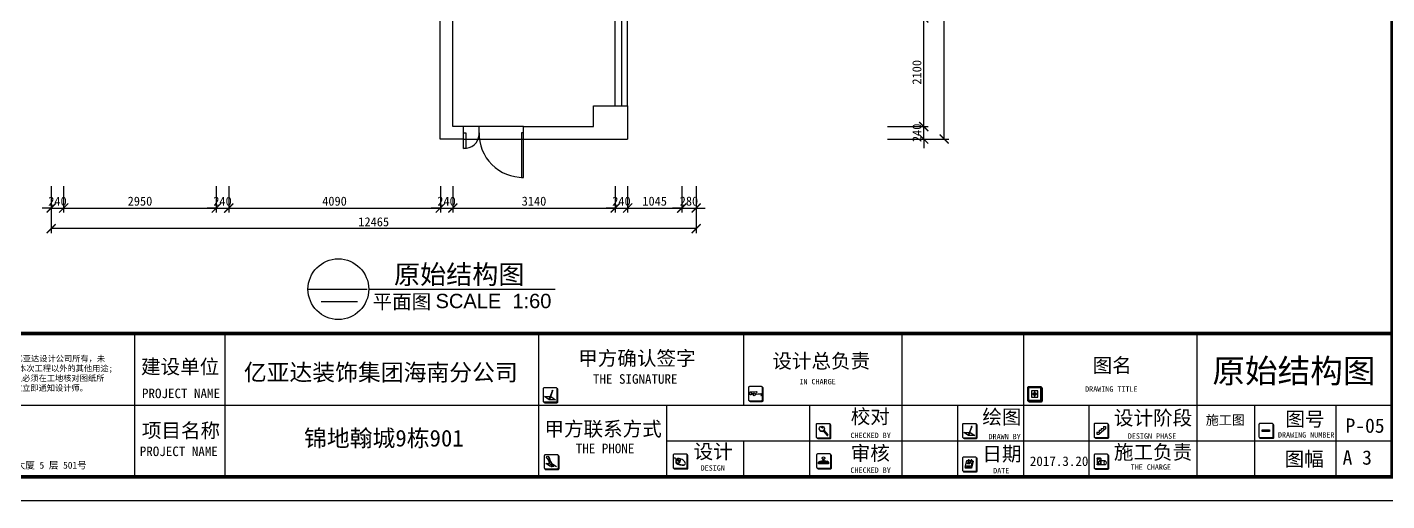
# Model space of a CAD drawing. Header units: millimetres. Extents: x -1705246 to 222838, y -3231245 to 126310.
# Drawn here: x 27675 to 53952, y -120408 to -111256 of the extents above; entities that cross this region are included whole.
import ezdxf
from ezdxf.enums import TextEntityAlignment as Align

# ---------------------------------------------------------------- set-up
doc = ezdxf.new("R2010")
doc.units = ezdxf.units.MM
doc.header["$PDMODE"] = 35
for name, color, linetype in [('0-01图框模板说明', 2, 'Continuous'), ('0-02图框细线', 136, 'Continuous'), ('0-03图名、索引', 6, 'Continuous')]:
    doc.layers.add(name, color=color, linetype=linetype)
doc.styles.add('ar', font='arial.ttf')
doc.styles.add('ST', font='')
doc.styles.get("Standard").update_dxf_attribs({"font": ''})
doc.styles.add('黑体', font='simhei.ttf')
doc.styles.get('ST').set_extended_font_data('NSimSun')
doc.styles.get('Standard').set_extended_font_data('SimSun')
doc.linetypes.add('FENCELINE1', pattern='A,6.35,-2.54,[133,ltypeshp.shx,S=2.54,R=0,X=-2.54,Y=0],-2.54,25.4', length=36.83)
doc.dimstyles.new('ISO-25', dxfattribs={"dimscale": 70, "dimtxt": 2.5, "dimasz": 2.5, "dimexe": 1.25, "dimexo": 0.625, "dimtad": 1, "dimdec": 0, "dimtxsty": 'Standard', "dimblk": 'ARCHTICK', "dimcen": 2.5, "dimclrd": 251, "dimclre": 251, "dimclrt": 3, "dimadec": 0, "dimazin": 0, "dimtfac": 1, "dimtdec": 0, "dimtix": 1, "dimtmove": 2, "dimatfit": 3, "dimfxl": 1, "dimarcsym": 0})

# ---------------------------------------------------------------- blocks, each defined once
blk = doc.blocks.new('_ArchTick')
at = {"color": 0, "linetype": 'ByBlock', "const_width": 0.15}
blk.add_lwpolyline([(-0.5, -0.5), (0.5, 0.5)], dxfattribs=at)
blk = doc.blocks.new('*D683')
at = {"color": 251, "lineweight": -2}
for p, q in [((44303, -113178), (45090, -113178)), ((45002, -113178), (45002, -113003)), ((45002, -113418), (45002, -113178)), ((44303, -113418), (45090, -113418)), ((45002, -113418), (45002, -113593))]:
    blk.add_line(p, q, dxfattribs=at)
at = {"layer": 'Defpoints', "color": 0}
for p in [(44259, -113178), (45002, -113178), (44259, -113418)]:
    blk.add_point(p, dxfattribs=at)
at = {"color": 251, "lineweight": -2, "xscale": 175, "yscale": 175, "zscale": 175}
for p, rotation in [((45002, -113178), 270), ((45002, -113418), 90)]:
    blk.add_blockref('_ArchTick', p, dxfattribs=dict(at, rotation=rotation))
at = {"color": 3, "insert": (44871, -113298), "char_height": 175, "attachment_point": 5, "rotation": 90}
blk.add_mtext('240', dxfattribs=at)
blk = doc.blocks.new('*D684')
at = {"color": 251, "lineweight": -2}
for p, q in [((44303, -111078), (45090, -111078)), ((45002, -113178), (45002, -111078)), ((44303, -113178), (45090, -113178))]:
    blk.add_line(p, q, dxfattribs=at)
at = {"layer": 'Defpoints', "color": 0}
for p in [(44259, -111078), (45002, -111078), (44259, -113178)]:
    blk.add_point(p, dxfattribs=at)
at = {"color": 251, "lineweight": -2, "xscale": 175, "yscale": 175, "zscale": 175}
for p, rotation in [((45002, -111078), 90), ((45002, -113178), 270)]:
    blk.add_blockref('_ArchTick', p, dxfattribs=dict(at, rotation=rotation))
at = {"color": 3, "insert": (44871, -112128), "char_height": 175, "attachment_point": 5, "rotation": 90}
blk.add_mtext('2100', dxfattribs=at)
blk = doc.blocks.new('*D694')
at = {"color": 251, "lineweight": -2}
for p, q in [((28140, -114327), (28140, -114838)), ((28380, -114327), (28380, -114838)), ((28140, -114750), (27965, -114750)), ((28140, -114750), (28380, -114750)), ((28380, -114750), (28555, -114750))]:
    blk.add_line(p, q, dxfattribs=at)
at = {"layer": 'Defpoints', "color": 0}
for p in [(28140, -114283), (28380, -114283), (28380, -114750)]:
    blk.add_point(p, dxfattribs=at)
at = {"color": 251, "lineweight": -2, "xscale": 175, "yscale": 175, "zscale": 175}
blk.add_blockref('_ArchTick', (28140, -114750), dxfattribs=at)
at = {"color": 251, "lineweight": -2, "xscale": 175, "yscale": 175, "zscale": 175, "rotation": 180}
blk.add_blockref('_ArchTick', (28380, -114750), dxfattribs=at)
at = {"color": 3, "insert": (28260, -114619), "char_height": 175, "attachment_point": 5}
blk.add_mtext('240', dxfattribs=at)
blk = doc.blocks.new('*D695')
at = {"color": 251, "lineweight": -2}
for p, q in [((28380, -114327), (28380, -114838)), ((31330, -114327), (31330, -114838)), ((28380, -114750), (31330, -114750))]:
    blk.add_line(p, q, dxfattribs=at)
at = {"layer": 'Defpoints', "color": 0}
for p in [(28380, -114283), (31330, -114283), (31330, -114750)]:
    blk.add_point(p, dxfattribs=at)
at = {"color": 251, "lineweight": -2, "xscale": 175, "yscale": 175, "zscale": 175, "rotation": 180}
blk.add_blockref('_ArchTick', (28380, -114750), dxfattribs=at)
at = {"color": 251, "lineweight": -2, "xscale": 175, "yscale": 175, "zscale": 175}
blk.add_blockref('_ArchTick', (31330, -114750), dxfattribs=at)
at = {"color": 3, "insert": (29855, -114619), "char_height": 175, "attachment_point": 5}
blk.add_mtext('2950', dxfattribs=at)
blk = doc.blocks.new('*D696')
at = {"color": 251, "lineweight": -2}
for p, q in [((31330, -114327), (31330, -114838)), ((31570, -114327), (31570, -114838)), ((31330, -114750), (31155, -114750)), ((31330, -114750), (31570, -114750)), ((31570, -114750), (31745, -114750))]:
    blk.add_line(p, q, dxfattribs=at)
at = {"layer": 'Defpoints', "color": 0}
for p in [(31330, -114283), (31570, -114283), (31570, -114750)]:
    blk.add_point(p, dxfattribs=at)
at = {"color": 251, "lineweight": -2, "xscale": 175, "yscale": 175, "zscale": 175}
blk.add_blockref('_ArchTick', (31330, -114750), dxfattribs=at)
at = {"color": 251, "lineweight": -2, "xscale": 175, "yscale": 175, "zscale": 175, "rotation": 180}
blk.add_blockref('_ArchTick', (31570, -114750), dxfattribs=at)
at = {"color": 3, "insert": (31450, -114619), "char_height": 175, "attachment_point": 5}
blk.add_mtext('240', dxfattribs=at)
blk = doc.blocks.new('*D697')
at = {"color": 251, "lineweight": -2}
for p, q in [((31570, -114327), (31570, -114838)), ((35660, -114327), (35660, -114838)), ((31570, -114750), (35660, -114750))]:
    blk.add_line(p, q, dxfattribs=at)
at = {"layer": 'Defpoints', "color": 0}
for p in [(31570, -114283), (35660, -114283), (35660, -114750)]:
    blk.add_point(p, dxfattribs=at)
at = {"color": 251, "lineweight": -2, "xscale": 175, "yscale": 175, "zscale": 175, "rotation": 180}
blk.add_blockref('_ArchTick', (31570, -114750), dxfattribs=at)
at = {"color": 251, "lineweight": -2, "xscale": 175, "yscale": 175, "zscale": 175}
blk.add_blockref('_ArchTick', (35660, -114750), dxfattribs=at)
at = {"color": 3, "insert": (33615, -114619), "char_height": 175, "attachment_point": 5}
blk.add_mtext('4090', dxfattribs=at)
blk = doc.blocks.new('*D698')
at = {"color": 251, "lineweight": -2}
for p, q in [((35660, -114327), (35660, -114838)), ((35900, -114327), (35900, -114838)), ((35660, -114750), (35485, -114750)), ((35660, -114750), (35900, -114750)), ((35900, -114750), (36075, -114750))]:
    blk.add_line(p, q, dxfattribs=at)
at = {"layer": 'Defpoints', "color": 0}
for p in [(35660, -114283), (35900, -114283), (35900, -114750)]:
    blk.add_point(p, dxfattribs=at)
at = {"color": 251, "lineweight": -2, "xscale": 175, "yscale": 175, "zscale": 175}
blk.add_blockref('_ArchTick', (35660, -114750), dxfattribs=at)
at = {"color": 251, "lineweight": -2, "xscale": 175, "yscale": 175, "zscale": 175, "rotation": 180}
blk.add_blockref('_ArchTick', (35900, -114750), dxfattribs=at)
at = {"color": 3, "insert": (35780, -114619), "char_height": 175, "attachment_point": 5}
blk.add_mtext('240', dxfattribs=at)
blk = doc.blocks.new('*D699')
at = {"color": 251, "lineweight": -2}
for p, q in [((35900, -114327), (35900, -114838)), ((39040, -114327), (39040, -114838)), ((35900, -114750), (39040, -114750))]:
    blk.add_line(p, q, dxfattribs=at)
at = {"layer": 'Defpoints', "color": 0}
for p in [(35900, -114283), (39040, -114283), (39040, -114750)]:
    blk.add_point(p, dxfattribs=at)
at = {"color": 251, "lineweight": -2, "xscale": 175, "yscale": 175, "zscale": 175, "rotation": 180}
blk.add_blockref('_ArchTick', (35900, -114750), dxfattribs=at)
at = {"color": 251, "lineweight": -2, "xscale": 175, "yscale": 175, "zscale": 175}
blk.add_blockref('_ArchTick', (39040, -114750), dxfattribs=at)
at = {"color": 3, "insert": (37470, -114619), "char_height": 175, "attachment_point": 5}
blk.add_mtext('3140', dxfattribs=at)
blk = doc.blocks.new('*D700')
at = {"color": 251, "lineweight": -2}
for p, q in [((39040, -114327), (39040, -114838)), ((39280, -114327), (39280, -114838)), ((39040, -114750), (38865, -114750)), ((39040, -114750), (39280, -114750)), ((39280, -114750), (39455, -114750))]:
    blk.add_line(p, q, dxfattribs=at)
at = {"layer": 'Defpoints', "color": 0}
for p in [(39040, -114283), (39280, -114283), (39280, -114750)]:
    blk.add_point(p, dxfattribs=at)
at = {"color": 251, "lineweight": -2, "xscale": 175, "yscale": 175, "zscale": 175}
blk.add_blockref('_ArchTick', (39040, -114750), dxfattribs=at)
at = {"color": 251, "lineweight": -2, "xscale": 175, "yscale": 175, "zscale": 175, "rotation": 180}
blk.add_blockref('_ArchTick', (39280, -114750), dxfattribs=at)
at = {"color": 3, "insert": (39160, -114619), "char_height": 175, "attachment_point": 5}
blk.add_mtext('240', dxfattribs=at)
blk = doc.blocks.new('*D701')
at = {"color": 251, "lineweight": -2}
for p, q in [((39280, -114327), (39280, -114838)), ((40325, -114327), (40325, -114838)), ((39280, -114750), (40325, -114750))]:
    blk.add_line(p, q, dxfattribs=at)
at = {"layer": 'Defpoints', "color": 0}
for p in [(39280, -114283), (40325, -114283), (40325, -114750)]:
    blk.add_point(p, dxfattribs=at)
at = {"color": 251, "lineweight": -2, "xscale": 175, "yscale": 175, "zscale": 175, "rotation": 180}
blk.add_blockref('_ArchTick', (39280, -114750), dxfattribs=at)
at = {"color": 251, "lineweight": -2, "xscale": 175, "yscale": 175, "zscale": 175}
blk.add_blockref('_ArchTick', (40325, -114750), dxfattribs=at)
at = {"color": 3, "insert": (39802, -114619), "char_height": 175, "attachment_point": 5}
blk.add_mtext('1045', dxfattribs=at)
blk = doc.blocks.new('*D702')
at = {"color": 251, "lineweight": -2}
for p, q in [((40325, -114327), (40325, -114838)), ((40605, -114327), (40605, -114838)), ((40325, -114750), (40150, -114750)), ((40325, -114750), (40605, -114750)), ((40605, -114750), (40780, -114750))]:
    blk.add_line(p, q, dxfattribs=at)
at = {"layer": 'Defpoints', "color": 0}
for p in [(40325, -114283), (40605, -114283), (40605, -114750)]:
    blk.add_point(p, dxfattribs=at)
at = {"color": 251, "lineweight": -2, "xscale": 175, "yscale": 175, "zscale": 175}
blk.add_blockref('_ArchTick', (40325, -114750), dxfattribs=at)
at = {"color": 251, "lineweight": -2, "xscale": 175, "yscale": 175, "zscale": 175, "rotation": 180}
blk.add_blockref('_ArchTick', (40605, -114750), dxfattribs=at)
at = {"color": 3, "insert": (40465, -114619), "char_height": 175, "attachment_point": 5}
blk.add_mtext('280', dxfattribs=at)
blk = doc.blocks.new('hgggg')
at = {"layer": '0-01图框模板说明'}
for points in [[(3462.78, 399.27, -0.414214), (3462.58, 399.08), (3460.02, 399.08, -0.071272), (3459.97, 399.08, 0.348143), (3460.16, 398.93), (3462.72, 398.93, 0.414214), (3462.92, 399.13), (3462.92, 401.69, 0.333108), (3462.77, 401.87, -0.057743), (3462.78, 401.83)], [(3505.73, 399.54, -0.414214), (3505.53, 399.34), (3502.97, 399.34, -0.071272), (3502.92, 399.35, 0.348143), (3503.11, 399.2), (3505.67, 399.2, 0.414214), (3505.86, 399.39), (3505.86, 401.95, 0.333108), (3505.72, 402.14, -0.057743), (3505.73, 402.09)], [(3564.11, 399.47, -0.414214), (3563.92, 399.28), (3561.36, 399.28, -0.071272), (3561.3, 399.28, 0.348143), (3561.5, 399.13), (3564.05, 399.13, 0.414214), (3564.25, 399.33), (3564.25, 401.89, 0.333108), (3564.11, 402.08, -0.057743), (3564.11, 402.03)], [(3519.89, 391.78, -0.414214), (3519.7, 391.59), (3517.14, 391.59, -0.071272), (3517.08, 391.59, 0.348143), (3517.27, 391.44), (3519.83, 391.44, 0.414214), (3520.03, 391.64), (3520.03, 394.2, 0.333108), (3519.89, 394.39, -0.057743), (3519.89, 394.34)], [(3550.49, 391.78, -0.414214), (3550.29, 391.59), (3547.73, 391.59, -0.071272), (3547.68, 391.59, 0.348143), (3547.87, 391.44), (3550.43, 391.44, 0.414214), (3550.62, 391.64), (3550.62, 394.2, 0.333108), (3550.48, 394.39, -0.057743), (3550.49, 394.34)], [(3578.01, 391.85, -0.414214), (3577.81, 391.65), (3575.26, 391.65, -0.071272), (3575.2, 391.66, 0.348143), (3575.39, 391.51), (3577.95, 391.51, 0.414214), (3578.15, 391.7), (3578.15, 394.26, 0.333108), (3578.01, 394.45, -0.057743), (3578.01, 394.4)], [(3612.51, 391.82, -0.414214), (3612.31, 391.62), (3609.76, 391.62, -0.071272), (3609.7, 391.63, 0.348143), (3609.89, 391.48), (3612.45, 391.48, 0.414214), (3612.65, 391.67), (3612.65, 394.23, 0.333108), (3612.51, 394.42, -0.057743), (3612.51, 394.38)], [(3610.26, 393.25), (3611.74, 393.25), (3611.74, 392.89), (3610.26, 392.89)], [(3463.02, 385.28, -0.414214), (3462.83, 385.09), (3460.27, 385.09, -0.071272), (3460.21, 385.1, 0.348143), (3460.4, 384.94), (3462.96, 384.94, 0.414214), (3463.16, 385.14), (3463.16, 387.7, 0.333108), (3463.02, 387.89, -0.057743), (3463.02, 387.84)], [(3489.99, 385.41, -0.414214), (3489.79, 385.21), (3487.23, 385.21, -0.071272), (3487.18, 385.22, 0.348143), (3487.37, 385.07), (3489.93, 385.07, 0.414214), (3490.12, 385.26), (3490.12, 387.82, 0.333108), (3489.98, 388.01, -0.057743), (3489.99, 387.97)], [(3519.99, 385.44, -0.414214), (3519.79, 385.25), (3517.23, 385.25, -0.071272), (3517.18, 385.26, 0.348143), (3517.37, 385.1), (3519.93, 385.1, 0.414214), (3520.13, 385.3), (3520.13, 387.86, 0.333108), (3519.98, 388.05, -0.057743), (3519.99, 388)], [(3550.49, 384.79, -0.414214), (3550.29, 384.59), (3547.73, 384.59, -0.071272), (3547.68, 384.6, 0.348143), (3547.87, 384.45), (3550.43, 384.45, 0.414214), (3550.62, 384.64), (3550.62, 387.2, 0.333108), (3550.48, 387.39, -0.057743), (3550.49, 387.35)], [(3578.01, 385.37, -0.414214), (3577.81, 385.18), (3575.26, 385.18, -0.071272), (3575.2, 385.18, 0.348143), (3575.39, 385.03), (3577.95, 385.03, 0.414214), (3578.15, 385.23), (3578.15, 387.79, 0.333108), (3578.01, 387.98, -0.057743), (3578.01, 387.93)]]:
    blk.add_hatch(color=8, dxfattribs=at).paths.add_polyline_path(points)
h = blk.add_hatch(color=8, dxfattribs=at)
h.paths.add_polyline_path([(3562.64, 400.99), (3562.38, 400.99), (3562.38, 400.75), (3562.64, 400.75)])
h.paths.add_polyline_path([(3562.64, 400.75), (3562.89, 400.75), (3562.89, 400.99), (3562.64, 400.99)])
h.paths.add_polyline_path([(3562.64, 400.75), (3562.64, 400.52), (3562.89, 400.52), (3562.89, 400.75)])
h.paths.add_polyline_path([(3562.64, 400.75), (3562.38, 400.75), (3562.38, 400.52), (3562.64, 400.52)])
at = {"layer": '0-01图框模板说明', "color": 8}
for p, q in [((3503.25, 401.2), (3504.44, 401.29)), ((3503.43, 401.19), (3504.46, 401.27)), ((3562.64, 401.41), (3562.64, 400.1)), ((3461.2, 399.82), (3461.18, 399.77)), ((3461.19, 399.82), (3461.18, 399.79)), ((3461.2, 399.79), (3461.18, 399.77)), ((3461.18, 399.79), (3461.18, 399.77)), ((3461.21, 399.82), (3461.2, 399.79)), ((3504.18, 400.74), (3505.37, 400.84)), ((3504.36, 400.73), (3505.39, 400.81)), ((3561.98, 400.75), (3563.29, 400.75)), ((3518.38, 393.02), (3519.23, 392.05)), ((3518.54, 393.16), (3519.38, 392.19)), ((3575.67, 392.73), (3575.67, 392.32)), ((3575.67, 392.73), (3576.12, 392.73)), ((3576.12, 393.15), (3576.56, 393.15)), ((3576.12, 393.15), (3576.12, 392.73)), ((3577.45, 393.49), (3576.13, 392.32)), ((3576.56, 393.56), (3576.56, 393.15)), ((3576.56, 393.56), (3577.01, 393.56)), ((3577.01, 393.95), (3577.45, 393.95)), ((3577.01, 393.95), (3577.01, 393.56)), ((3577.45, 393.95), (3577.45, 393.49)), ((3548.9, 392.34), (3548.88, 392.3)), ((3548.88, 392.3), (3548.89, 392.28)), ((3548.91, 392.33), (3548.89, 392.28)), ((3548.9, 392.3), (3548.89, 392.28)), ((3548.92, 392.33), (3548.9, 392.3)), ((3575.67, 392.32), (3576.13, 392.32)), ((3487.66, 386.95), (3488.14, 386.7)), ((3488.27, 386.93), (3487.79, 387.11)), ((3487.86, 386.92), (3487.86, 386.92)), ((3487.86, 386.92), (3488.21, 386.73)), ((3488.28, 386.86), (3487.91, 387.01)), ((3488.9, 387.07), (3488.28, 387.23)), ((3518.41, 386.87), (3518.41, 386.93)), ((3518.52, 386.87), (3518.52, 386.93)), ((3549.63, 386.78), (3549.3, 385.36)), ((3549.59, 386.82), (3549.76, 386.67)), ((3575.68, 387.24), (3575.68, 386.03)), ((3576.49, 387.24), (3576.49, 386.03)), ((3461.35, 385.57), (3460.39, 386.21)), ((3460.39, 386.21), (3461.18, 386.21)), ((3461.6, 386.21), (3461.68, 386.21)), ((3461.68, 386.21), (3462.65, 385.57)), ((3487.53, 386.56), (3487.53, 386.56)), ((3487.75, 386.44), (3488.36, 386.1)), ((3488.41, 386.7), (3488.52, 386.64)), ((3517.44, 386.49), (3517.74, 386.7)), ((3517.77, 386.7), (3518.07, 386.7)), ((3518.89, 386.7), (3519.22, 386.7)), ((3519.52, 386.49), (3519.25, 386.69)), ((3548.12, 385.4), (3548.29, 385.25)), ((3549.3, 385.36), (3548.17, 385.36)), ((3549.35, 385.32), (3548.21, 385.32)), ((3549.39, 385.29), (3548.26, 385.29)), ((3549.43, 385.25), (3548.29, 385.25)), ((3549.68, 386.74), (3549.35, 385.32)), ((3549.72, 386.71), (3549.39, 385.29)), ((3549.76, 386.67), (3549.43, 385.25)), ((3577.38, 386.76), (3576.17, 386.76)), ((3577.38, 385.95), (3576.17, 385.95))]:
    blk.add_line(p, q, dxfattribs=at)
at = {"layer": '0-01图框模板说明', "color": 2, "const_width": 0.724}
blk.add_lwpolyline([(3637.38, 670.41), (3637.38, 383.41), (3227.38, 383.41), (3227.38, 670.41)], close=True, dxfattribs=at)
blk.add_lwpolyline([(3637.38, 413.41), (3227.33, 413.41)], dxfattribs=at)
at = {"layer": '0-01图框模板说明', "color": 8}
for points in [[(3460.02, 399.08), (3462.58, 399.08, 0.414214), (3462.78, 399.27), (3462.78, 401.83, 0.414214), (3462.58, 402.03), (3460.02, 402.03, 0.414214), (3459.83, 401.83), (3459.83, 399.27, 0.414214)], [(3461.84, 401.41), (3461.73, 401.44), (3461.74, 401.46, -0.451962), (3461.8, 401.49), (3461.81, 401.48, -0.418435), (3461.84, 401.42)], [(3502.97, 399.34), (3505.53, 399.34, 0.414214), (3505.73, 399.54), (3505.73, 402.09, 0.414214), (3505.53, 402.29), (3502.97, 402.29, 0.414214), (3502.78, 402.09), (3502.78, 399.54, 0.414214)], [(3561.36, 399.28), (3563.92, 399.28, 0.414214), (3564.11, 399.47), (3564.11, 402.03, 0.414214), (3563.92, 402.23), (3561.36, 402.23, 0.414214), (3561.16, 402.03), (3561.16, 399.47, 0.414214)], [(3517.14, 391.59), (3519.7, 391.59, 0.414214), (3519.89, 391.78), (3519.89, 394.34, 0.414214), (3519.7, 394.54), (3517.14, 394.54, 0.414214), (3516.94, 394.34), (3516.94, 391.78, 0.414214)], [(3547.73, 391.59), (3550.29, 391.59, 0.414214), (3550.49, 391.78), (3550.49, 394.34, 0.414214), (3550.29, 394.54), (3547.73, 394.54, 0.414214), (3547.54, 394.34), (3547.54, 391.78, 0.414214)], [(3549.55, 393.92), (3549.44, 393.95), (3549.44, 393.97, -0.451962), (3549.51, 394), (3549.52, 393.99, -0.418435), (3549.55, 393.93)], [(3575.26, 391.65), (3577.81, 391.65, 0.414214), (3578.01, 391.85), (3578.01, 394.4, 0.414214), (3577.81, 394.6), (3575.26, 394.6, 0.414214), (3575.06, 394.4), (3575.06, 391.85, 0.414214)], [(3609.76, 391.62), (3612.31, 391.62, 0.414214), (3612.51, 391.82), (3612.51, 394.38, 0.414214), (3612.31, 394.57), (3609.76, 394.57, 0.414214), (3609.56, 394.38), (3609.56, 391.82, 0.414214)], [(3460.27, 385.09), (3462.83, 385.09, 0.414214), (3463.02, 385.28), (3463.02, 387.84, 0.414214), (3462.83, 388.04), (3460.27, 388.04, 0.414214), (3460.07, 387.84), (3460.07, 385.28, 0.414214)], [(3487.23, 385.21), (3489.79, 385.21, 0.414214), (3489.99, 385.41), (3489.99, 387.97, 0.414214), (3489.79, 388.16), (3487.23, 388.16, 0.414214), (3487.03, 387.97), (3487.03, 385.41, 0.414214)], [(3517.23, 385.25), (3519.79, 385.25, 0.414214), (3519.99, 385.44), (3519.99, 388, 0.414214), (3519.79, 388.2), (3517.23, 388.2, 0.414214), (3517.04, 388), (3517.04, 385.44, 0.414214)], [(3547.73, 384.59), (3550.29, 384.59, 0.414214), (3550.49, 384.79), (3550.49, 387.35, 0.414214), (3550.29, 387.54), (3547.73, 387.54, 0.414214), (3547.54, 387.35), (3547.54, 384.79, 0.414214)], [(3575.26, 385.18), (3577.81, 385.18, 0.414214), (3578.01, 385.37), (3578.01, 387.93, 0.414214), (3577.81, 388.13), (3575.26, 388.13, 0.414214), (3575.06, 387.93), (3575.06, 385.37, 0.414214)], [(3517.48, 386.5), (3519.48, 386.5, -0.414214), (3519.53, 386.45), (3519.53, 386.19, -0.414214), (3519.48, 386.13), (3517.48, 386.13, -0.414214), (3517.42, 386.19), (3517.42, 386.45, -0.414214)]]:
    blk.add_lwpolyline(points, format="xyb", close=True, dxfattribs=at)
for points in [[(3459.97, 399.08, 0.348143), (3460.16, 398.93), (3462.72, 398.93, 0.414214), (3462.92, 399.13), (3462.92, 401.69, 0.333108), (3462.77, 401.87)], [(3502.92, 399.35, 0.348143), (3503.11, 399.2), (3505.67, 399.2, 0.414214), (3505.86, 399.39), (3505.86, 401.95, 0.333108), (3505.72, 402.14)], [(3561.3, 399.28, 0.348143), (3561.5, 399.13), (3564.05, 399.13, 0.414214), (3564.25, 399.33), (3564.25, 401.89, 0.333108), (3564.11, 402.08)], [(3517.08, 391.59, 0.348143), (3517.27, 391.44), (3519.83, 391.44, 0.414214), (3520.03, 391.64), (3520.03, 394.2, 0.333108), (3519.89, 394.39)], [(3547.68, 391.59, 0.348143), (3547.87, 391.44), (3550.43, 391.44, 0.414214), (3550.62, 391.64), (3550.62, 394.2, 0.333108), (3550.48, 394.39)], [(3575.2, 391.66, 0.348143), (3575.39, 391.51), (3577.95, 391.51, 0.414214), (3578.15, 391.7), (3578.15, 394.26, 0.333108), (3578.01, 394.45)], [(3609.7, 391.63, 0.348143), (3609.89, 391.48), (3612.45, 391.48, 0.414214), (3612.65, 391.67), (3612.65, 394.23, 0.333108), (3612.51, 394.42)], [(3460.21, 385.1, 0.348143), (3460.4, 384.94), (3462.96, 384.94, 0.414214), (3463.16, 385.14), (3463.16, 387.7, 0.333108), (3463.02, 387.89)], [(3487.18, 385.22, 0.348143), (3487.37, 385.07), (3489.93, 385.07, 0.414214), (3490.12, 385.26), (3490.12, 387.82, 0.333108), (3489.98, 388.01)], [(3517.18, 385.26, 0.348143), (3517.37, 385.1), (3519.93, 385.1, 0.414214), (3520.13, 385.3), (3520.13, 387.86, 0.333108), (3519.98, 388.05)], [(3547.68, 384.6, 0.348143), (3547.87, 384.45), (3550.43, 384.45, 0.414214), (3550.62, 384.64), (3550.62, 387.2, 0.333108), (3550.48, 387.39)], [(3575.2, 385.18, 0.348143), (3575.39, 385.03), (3577.95, 385.03, 0.414214), (3578.15, 385.23), (3578.15, 387.79, 0.333108), (3578.01, 387.98)]]:
    blk.add_lwpolyline(points, format="xyb", dxfattribs=at)
for points in [[(3461.8, 401.3), (3461.7, 401.34), (3461.23, 400.06), (3461.34, 400.03)], [(3461.84, 401.4), (3461.73, 401.45), (3461.69, 401.35), (3461.81, 401.3)], [(3561.37, 399.48), (3563.91, 399.48), (3563.91, 402.02), (3561.37, 402.02)], [(3561.98, 400.1), (3563.29, 400.1), (3563.29, 401.41), (3561.98, 401.41)], [(3562.38, 400.99), (3562.89, 400.99), (3562.89, 400.52), (3562.38, 400.52)], [(3461.21, 399.82), (3461.19, 399.82), (3461.23, 400.06), (3461.34, 400.03)], [(3548.92, 392.33), (3548.9, 392.34), (3548.94, 392.57), (3549.04, 392.54)], [(3549.51, 393.82), (3549.4, 393.85), (3548.94, 392.57), (3549.04, 392.54)], [(3549.55, 393.91), (3549.44, 393.96), (3549.4, 393.86), (3549.51, 393.81)], [(3610.26, 393.25), (3611.74, 393.25), (3611.74, 392.89), (3610.26, 392.89)], [(3518.03, 386.68), (3518.93, 386.68), (3518.93, 386.57), (3518.03, 386.57)], [(3548.41, 385.73), (3548.52, 385.73), (3548.49, 385.65), (3548.38, 385.65)], [(3548.72, 386.48), (3549.18, 386.48), (3549.07, 386.11), (3548.6, 386.11)], [(3548.63, 385.73), (3548.74, 385.73), (3548.71, 385.65), (3548.6, 385.65)], [(3548.84, 385.73), (3548.95, 385.73), (3548.93, 385.65), (3548.81, 385.65)], [(3549.06, 385.73), (3549.17, 385.73), (3549.14, 385.65), (3549.03, 385.65)]]:
    blk.add_lwpolyline(points, close=True, dxfattribs=at)
for points in [[(3461.4, 400.19), (3461.44, 400.19), (3462.41, 399.56), (3461.11, 399.56), (3460.14, 400.19), (3461.28, 400.19)], [(3549.11, 392.7), (3549.15, 392.7), (3550.12, 392.07), (3548.82, 392.07), (3547.85, 392.7), (3548.98, 392.7)], [(3548.7, 386.82), (3549.59, 386.82), (3549.26, 385.4), (3548.12, 385.4), (3548.45, 386.82), (3548.65, 386.82)], [(3518.62, 386.76), (3518.8, 386.76), (3518.93, 386.68), (3518.03, 386.68), (3518.17, 386.76), (3518.31, 386.76)]]:
    blk.add_lwpolyline(points, dxfattribs=at)
for centre, radius in [((3518.13, 393.49), 0.533), ((3460.78, 387.49), 0.262), ((3460.95, 386.98), 0.0374), ((3461.02, 386.84), 0.0374), ((3461.04, 387.02), 0.0374), ((3461.11, 386.88), 0.0374), ((3461.13, 387.08), 0.0374), ((3461.18, 386.73), 0.0374), ((3461.2, 386.94), 0.0374), ((3461.26, 386.79), 0.0374), ((3461.09, 386.69), 0.0374), ((3461.16, 386.51), 0.0374), ((3461.39, 386.21), 0.212), ((3461.25, 386.56), 0.0374), ((3461.34, 386.61), 0.0374), ((3549.28, 386.66), 0.04)]:
    blk.add_circle(centre, radius, dxfattribs=at)
for centre, radius, start, end in [((3503.53, 400.83), 0.368, 105.757, 120.9015), ((3503.43, 401.18), 0.00492, 94.538, 105.757), ((3504.37, 401.1), 0.208, 298.7114, 70.1269), ((3504.37, 401.09), 0.198, 300.3285, 62.5398), ((3504.46, 401.26), 0.00492, 62.5398, 94.538), ((3503.54, 400.47), 0.321, 39.9377, 115.0821), ((3503.66, 401.01), 0.239, 194.4811, 315.0527), ((3504.46, 400.38), 0.368, 105.757, 138.6812), ((3504.36, 400.73), 0.00492, 94.538, 105.757), ((3504.47, 400.92), 0.00504, 133.8328, 294.2798), ((3505.3, 400.64), 0.208, 298.7114, 70.1269), ((3505.39, 400.81), 0.00492, 62.5398, 94.538), ((3505.3, 400.64), 0.198, 300.3285, 62.5398), ((3505.4, 400.46), 0.00504, 133.8328, 294.2798), ((3518.14, 393.44), 0.533, 191.5054, 300.5031), ((3518.1, 393.5), 0.266, 22.4479, 114.9174), ((3518.04, 393.62), 0.125, 340.0341, 111.5177), ((3518.14, 393.44), 0.533, 323.7918, 16.5929), ((3519.27, 392.15), 0.116, 246.2917, 21.6824), ((3459.09, 385.81), 2.13, 10.8653, 46.0134), ((3466.51, 389.2), 5.72, 196.3548, 210.1283), ((3487.9, 386.71), 0.315, 158.1829, 240.9002), ((3488.94, 386.19), 1.48, 139.3249, 154.2833), ((3488.13, 386.74), 0.518, 74.0812, 127.264), ((3487.88, 386.97), 0.0535, 54.1755, 246.924), ((3487.91, 386.98), 0.691, 277.384, 14.5417), ((3488.23, 386.8), 0.0797, 255.5948, 46.2056), ((3488.13, 386.65), 0.31, 22.1455, 62.6561), ((3488.34, 386.74), 0.0787, 279.6549, 22.1455), ((3487.87, 385.42), 1.94, 28.784, 58.3007), ((3518.46, 388.33), 1.14, 259.2449, 280.7551), ((3517.99, 386.87), 0.423, 7.6088, 51.9955), ((3518.23, 386.94), 0.197, 284.907, 336.821), ((3518.94, 386.87), 0.423, 128.0045, 172.3912), ((3518.56, 386.87), 0.0402, 180, 209.5766), ((3518.71, 386.96), 0.21, 209.5766, 255.9056), ((3548.94, 386.72), 0.301, 120.0838, 193.4607), ((3548.94, 386.73), 0.249, 118.9884, 196.0214), ((3548.83, 386.84), 0.146, 350.5454, 105.731), ((3548.81, 386.83), 0.115, 355.4404, 89.6822), ((3549.55, 386.72), 0.301, 127.1675, 193.4607), ((3549.54, 386.73), 0.24, 120.88, 197.6449), ((3549.43, 386.88), 0.102, 75.6414, 126.1244), ((3549.42, 386.86), 0.0801, 333.2308, 96.566), ((3549.42, 386.86), 0.124, 340.7006, 72.9302), ((3488.27, 386.62), 0.686, 172.2315, 207.5085), ((3488.96, 388.03), 2.17, 233.0714, 279.6677), ((3488.3, 386.97), 0.31, 239.1443, 279.6549), ((3489.22, 387.84), 1.94, 243.4996, 273.0164), ((3489.18, 386.27), 0.4, 290.3762, 11.4241), ((3517.77, 386.65), 0.0574, 90, 119.8772), ((3518.47, 387.04), 0.345, 237.0341, 302.9659), ((3519.22, 386.65), 0.0574, 58.6434, 90), ((3548.67, 386.66), 0.04, 133.5405, 58.5094), ((3548.67, 386.67), 0.0305, 218.3923, 328.4538), ((3548.69, 386.65), 0.04, 72.6047, 87.6936), ((3549.3, 386.65), 0.04, 72.6047, 215.7707), ((3549.28, 386.67), 0.0305, 218.3923, 328.4538)]:
    blk.add_arc(centre, radius, start, end, dxfattribs=at)
for centre, major_axis, ratio in [((3503.23, 400.89), (0, 0.305), 0.646017), ((3503.25, 400.88), (0, 0.305), 0.646017), ((3503.99, 400.67), (0, 0.305), 0.646017), ((3504, 400.66), (0, 0.305), 0.646017), ((3576.08, 387.24), (-0.401, 0), 0.454196), ((3576.08, 386.03), (-0.401, 0), 0.454196), ((3576.17, 386.35), (0, 0.401), 0.454196), ((3577.38, 386.35), (0, 0.401), 0.454196)]:
    blk.add_ellipse(centre, major_axis=major_axis, ratio=ratio, dxfattribs=at)
blk.add_ellipse((3518.46, 387.35), major_axis=(0.376, 0), ratio=0.460933, start_param=-0.967391, end_param=4.108984, dxfattribs=at)
for points in [[(3487.72, 387.06), (3487.51, 387.09), (3487.4, 387.2), (3487.35, 387.45)], [(3487.75, 387.1), (3487.5, 387.1), (3487.42, 387.28), (3487.37, 387.47)]]:
    blk.add_open_spline(points, degree=3, dxfattribs=at)
blk.add_spline([(3461.39, 385.99), (3461.81, 385.81), (3461.82, 385.95), (3461.63, 385.91), (3461.51, 385.57), (3462.03, 385.66), (3462.12, 385.57)], degree=3, dxfattribs=at)
at = {"layer": '0-02图框细线'}
for p, q in [((3374.42, 383.24), (3374.42, 413.41)), ((3393.31, 383.24), (3393.31, 413.41)), ((3458.92, 383.41), (3458.92, 413.41)), ((3501.79, 398.41), (3501.79, 413.41)), ((3534.96, 398.41), (3534.96, 413.41)), ((3560.37, 383.41), (3560.37, 413.41)), ((3596.6, 398.41), (3596.6, 413.41)), ((3323.65, 398.41), (3637.38, 398.41)), ((3485.71, 383.41), (3485.71, 398.41)), ((3515.58, 383.41), (3515.58, 398.41)), ((3534.96, 383.41), (3534.96, 398.41)), ((3546.55, 383.41), (3546.55, 398.41)), ((3574.07, 383.41), (3574.07, 398.41)), ((3596.6, 383.41), (3596.6, 398.41)), ((3608.67, 383.41), (3608.67, 398.41)), ((3625.66, 398.41), (3625.66, 383.41)), ((3637.38, 390.91), (3485.71, 390.91)), ((3501.79, 383.41), (3501.79, 390.91))]:
    blk.add_line(p, q, dxfattribs=at)
blk.add_lwpolyline([(3642.38, 675.41), (3642.38, 378.41), (3222.38, 378.41), (3222.38, 675.41)], close=True, dxfattribs=at)
for s, insert, char_height, attachment_point in [('{\\fSimSun|b0|i0|c134|p2;甲方确认签字}', (3467.17, 408.05), 3, 4), ('{\\fSimSun|b0|i0|c134|p2;设计总负责}', (3507.77, 407.48), 3, 4), ('{\\fSimHei|b0|i0|c134|p2;Remark备注: 此设计之版权均属亿亚达设计公司所有，未\\P经公司书面批准,不得将图纸移作本次工程以外的其他用途;\\P一切尺寸依现场放线为准，承建人必须在工地核对图纸所\\P示尺寸，如发现有任何矛盾处，应立即通知设计师。}', (3325.04, 401.2), 1.2293, 7), ('{\\fSimSun|b0|i0|c134|p2;建设单位}', (3375.72, 406.29), 3, 4), ('{\\fSimSun|b0|i0|c134|p2;图名}', (3574.77, 406.57), 3, 4), ('{\\fSimSun|b0|i0|c134|p2;THE SIGNATURE}', (3470.25, 403.87), 2, 4), ('{\\fSimSun|b0|i0|c134|p2;IN CHARGE}', (3513.43, 403.33), 1.1268, 4), ('{\\fSimSun|b0|i0|c134|p2;PROJECT NAME}', (3375.92, 400.86), 2, 4), ('{\\fSimSun|b0|i0|c134|p2;DRAWING TITLE}', (3573.2, 401.77), 1.1268, 4), ('{\\fSimSun|b0|i0|c134|p2;甲方联系方式}', (3460.09, 393.27), 3, 4), ('{\\fSimSun|b0|i0|c134|p2;校对}', (3524.17, 395.88), 3, 4), ('{\\fSimSun|b0|i0|c134|p2;绘图}', (3551.69, 395.79), 3, 4), ('{\\fSimSun|b0|i0|c134|p2;设计阶段}', (3579.22, 395.59), 3, 4), ('{\\fSimHei|b0|i0|c134|p2;施工图}', (3602.52, 395.2), 2, 5), ('{\\fSimSun|b0|i0|c134|p2;图号}', (3615.08, 395.34), 3, 4), ('{\\fSimSun|b0|i0|c134|p2;项目名称}', (3375.89, 392.95), 3, 4), ('{\\fSimSun|b0|i0|c134|p2;CHECKED BY}', (3524.12, 392.09), 1.1268, 4), ('{\\fSimSun|b0|i0|c134|p2;DESIGN PHASE}', (3582.13, 391.94), 1.1268, 4), ('{\\fSimSun|b0|i0|c134|p2;DRAWING NUMBER}', (3613.53, 392.18), 1.1268, 4), ('{\\fSimSun|b0|i0|c134|p2;PROJECT NAME}', (3375.46, 388.74), 2, 4), ('{\\fSimSun|b0|i0|c134|p2;THE PHONE}', (3466.66, 389.35), 2, 4), ('{\\fSimSun|b0|i0|c134|p2;设计}', (3491.31, 388.55), 3, 4), ('{\\fSimSun|b0|i0|c134|p2;审核}', (3524.17, 388.21), 3, 4), ('{\\fSimSun|b0|i0|c134|p2;日期}', (3551.69, 388.07), 3, 4), ('{\\fSimSun|b0|i0|c134|p2;DRAWN BY}', (3552.99, 391.85), 1.1268, 4), ('{\\fSimSun|b0|i0|c134|p2;施工负责}', (3579.22, 388.42), 3, 4), ('{\\fSimSun|b0|i0|c134|p2;地址：海口市海秀中路宝晟大厦 5 层 501号}', (3325.41, 385.76), 1.4341, 4), ('2017.3.20', (3561.63, 386.68), 2, 4), ('{\\fSimSun|b0|i0|c134|p2;图幅}', (3614.92, 387), 3, 4), ('{\\fSimSun|b0|i0|c134|p2;A 3}', (3627.05, 387.44), 3, 4), ('{\\fSimSun|b0|i0|c134|p2;DESIGN}', (3492.78, 385.27), 1.1268, 4), ('{\\fSimSun|b0|i0|c134|p2;CHECKED BY}', (3524.12, 384.81), 1.1268, 4), ('{\\fSimSun|b0|i0|c134|p2;DATE}', (3553.97, 384.71), 1.1268, 4), ('{\\fSimSun|b0|i0|c134|p2;THE CHARGE}', (3582.72, 385.45), 1.1268, 4)]:
    blk.add_mtext(s, dxfattribs=dict(at, insert=insert, char_height=char_height, attachment_point=attachment_point))
at = {"layer": '0-02图框细线', "char_height": 3.5, "attachment_point": 5, "style": '黑体'}
for s, insert in [('亿亚达装饰集团海南分公司', (3425.87, 405.07)), ('{\\fSimSun|b0|i0|c134|p2;锦地翰城9栋901}', (3426.52, 391.31))]:
    blk.add_mtext(s, dxfattribs=dict(at, insert=insert))
blk = doc.blocks.new('*D714')
at = {"color": 251, "lineweight": -2}
for p, q in [((45046, -99058), (45485, -99058)), ((45398, -113418), (45398, -99058)), ((45046, -113418), (45485, -113418))]:
    blk.add_line(p, q, dxfattribs=at)
at = {"layer": 'Defpoints', "color": 0}
for p in [(45002, -99058), (45398, -99058), (45002, -113418)]:
    blk.add_point(p, dxfattribs=at)
at = {"color": 251, "lineweight": -2, "xscale": 175, "yscale": 175, "zscale": 175}
for p, rotation in [((45398, -99058), 90), ((45398, -113418), 270)]:
    blk.add_blockref('_ArchTick', p, dxfattribs=dict(at, rotation=rotation))
at = {"color": 3, "insert": (45267, -106238), "char_height": 175, "attachment_point": 5, "rotation": 90}
blk.add_mtext('14360', dxfattribs=at)
blk = doc.blocks.new('*D717')
at = {"color": 251, "lineweight": -2}
for p, q in [((28140, -114794), (28140, -115236)), ((40605, -114794), (40605, -115236)), ((40605, -115149), (28140, -115149))]:
    blk.add_line(p, q, dxfattribs=at)
at = {"layer": 'Defpoints', "color": 0}
for p in [(28140, -114750), (40605, -114750), (28140, -115149)]:
    blk.add_point(p, dxfattribs=at)
at = {"color": 251, "lineweight": -2, "xscale": 175, "yscale": 175, "zscale": 175, "rotation": 180}
blk.add_blockref('_ArchTick', (28140, -115149), dxfattribs=at)
at = {"color": 251, "lineweight": -2, "xscale": 175, "yscale": 175, "zscale": 175}
blk.add_blockref('_ArchTick', (40605, -115149), dxfattribs=at)
at = {"color": 3, "insert": (34372, -115018), "char_height": 175, "attachment_point": 5}
blk.add_mtext('12465', dxfattribs=at)

msp = doc.modelspace()

# ---------------------------------------------------------------- linework, layer by layer
for p, q in [((35659.6, -113417.5), (35659.6, -111017.5)), ((35899.6, -113177.5), (35899.6, -111077.5)), ((38619.6, -113177.5), (38619.6, -112777.5)), ((38619.6, -112777.5), (39039.6, -112777.5)), ((39039.6, -112777.5), (39279.6, -112777.5)), ((39279.6, -112777.5), (39279.6, -113417.5)), ((36109.6, -113177.5), (35899.6, -113177.5)), ((36109.6, -113417.5), (36109.6, -113177.5)), ((37269.6, -113417.5), (37269.6, -113177.5)), ((37269.6, -113177.5), (38619.6, -113177.5)), ((37269.6, -113417.5), (37269.6, -113177.5)), ((36109.6, -113417.5), (35659.6, -113417.5)), ((37269.6, -113417.5), (39279.6, -113417.5)), ((34275.7, -116318.6), (37881.4, -116318.6))]:
    msp.add_line(p, q)
at = {"color": 250}
for p, q in [((39039.6, -112777.5), (39039.6, -111077.5)), ((39279.6, -112777.5), (39279.6, -111077.5)), ((37269.6, -113177.5), (36109.6, -113177.5)), ((36409.6, -113417.5), (36409.6, -113177.5)), ((36109.6, -113417.5), (37269.6, -113417.5))]:
    msp.add_line(p, q, dxfattribs=at)
at = {"color": 1, "linetype": 'FENCELINE1', "ltscale": 10}
msp.add_line((39159.6, -111077.5), (39159.6, -112777.5), dxfattribs=at)
at = {"color": 2}
msp.add_line((33102.2, -116318.6), (34243.3, -116318.6), dxfattribs=at)
at = {"color": 8}
for points in [[(36109.6, -113297.5), (36149.6, -113297.5), (36149.6, -113597.5), (36109.6, -113597.5)], [(37269.6, -113297.5), (37229.6, -113297.5), (37229.6, -114157.5), (37269.6, -114157.5)]]:
    msp.add_lwpolyline(points, close=True, dxfattribs=at)
at = {"color": 150}
msp.add_circle((33688.9, -116318.6), 586.7, dxfattribs=at)
at = {"color": 250}
for centre, radius, start, end in [((36129.6, -113317.5), 280.7, 265.91438, 355.91438), ((37249.6, -113317.5), 840.2, 178.63607, 271.36393)]:
    msp.add_arc(centre, radius, start, end, dxfattribs=at)

# ---------------------------------------------------------------- block references
at = {"layer": '0-02图框细线', "xscale": 92.39999999999418, "yscale": 92.39999999999418, "zscale": 92.39999999999999}
msp.add_blockref('hgggg', (-282041.5, -155372.9), dxfattribs=at)

# ---------------------------------------------------------------- texts
at = {"color": 2, "style": 'ar'}
msp.add_text('SCALE  1:60', height=277.2, dxfattribs=at).set_placement((35567.8, -116685.5))
at = {"color": 2, "style": 'ar', "flags": 8}
msp.add_attdef('原始结构图', text='原始结构图', height=369.6, dxfattribs=at).set_placement((36025.3, -116027), align=Align.MIDDLE)
at = {"color": 2, "style": 'ST', "flags": 8}
msp.add_attdef('平面图', (34349.3, -116696.6), '平面图', height=277.2, dxfattribs=at)
at = {"color": 2, "style": 'ar', "width": 7.452088, "flags": 8}
msp.add_attdef('-', text='-', height=277.2, dxfattribs=at).set_placement((33227.2, -116667.1), (34188.2, -116667.1), align=Align.FIT)
at = {"layer": '0-02图框细线', "insert": (53155, -118957.5), "char_height": 277.2, "attachment_point": 4}
msp.add_mtext('{\\fSimSun|b0|i0|c134|p2;P-05}', dxfattribs=at)
at = {"layer": '0-03图名、索引', "insert": (52157, -117923.5), "char_height": 283.961, "attachment_point": 5}
msp.add_mtext('{\\fSimSun|b0|i0|c134|p2;\\H1.627x;\\C2;原始结构图} ', dxfattribs=at)

# ---------------------------------------------------------------- dimensions: what is measured, and where the dimension line sits
at = {"color": 0}
dim = msp.add_linear_dim(base=(45397.8, -99057.5), p1=(45002.1, -113417.5), p2=(45002.1, -99057.5), angle=90, dimstyle='ISO-25', dxfattribs=at)
dim.commit()
dim.dimension.update_dxf_attribs({"geometry": '*D714', "text_midpoint": (45266.6, -106237.5)})
for base, p1, p2, picture, middle in [((45002.1, -111077.5), (44259.2, -113177.5), (44259.2, -111077.5), '*D684', (44870.8, -112127.5)), ((45002.1, -113177.5), (44259.2, -113417.5), (44259.2, -113177.5), '*D683', (44870.8, -113297.5))]:
    dim = msp.add_linear_dim(base=base, p1=p1, p2=p2, angle=270, dimstyle='ISO-25')
    dim.commit()
    dim.dimension.update_dxf_attribs({"geometry": picture, "text_midpoint": middle})
for base, p1, p2, picture, middle in [((28379.6, -114750.2), (28139.6, -114283.1), (28379.6, -114283.1), '*D694', (28259.6, -114619)), ((31329.6, -114750.2), (28379.6, -114283.1), (31329.6, -114283.1), '*D695', (29854.6, -114619)), ((31569.6, -114750.2), (31329.6, -114283.1), (31569.6, -114283.1), '*D696', (31449.6, -114619)), ((35659.6, -114750.2), (31569.6, -114283.1), (35659.6, -114283.1), '*D697', (33614.6, -114619)), ((35899.6, -114750.2), (35659.6, -114283.1), (35899.6, -114283.1), '*D698', (35779.6, -114619)), ((39039.6, -114750.2), (35899.6, -114283.1), (39039.6, -114283.1), '*D699', (37469.6, -114619)), ((39279.6, -114750.2), (39039.6, -114283.1), (39279.6, -114283.1), '*D700', (39159.6, -114619)), ((40324.6, -114750.2), (39279.6, -114283.1), (40324.6, -114283.1), '*D701', (39802.1, -114619)), ((40604.6, -114750.2), (40324.6, -114283.1), (40604.6, -114283.1), '*D702', (40464.6, -114619))]:
    dim = msp.add_linear_dim(base=base, p1=p1, p2=p2, dimstyle='ISO-25')
    dim.commit()
    dim.dimension.update_dxf_attribs({"geometry": picture, "text_midpoint": middle})
dim = msp.add_linear_dim(base=(28139.6, -115149), p1=(40604.6, -114750.2), p2=(28139.6, -114750.2), dimstyle='ISO-25', dxfattribs=at)
dim.commit()
dim.dimension.update_dxf_attribs({"geometry": '*D717', "text_midpoint": (34372.1, -115017.7)})

doc.saveas('drawing.dxf')
